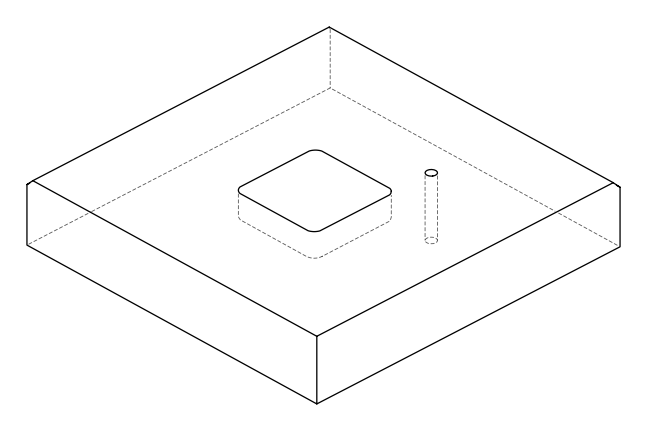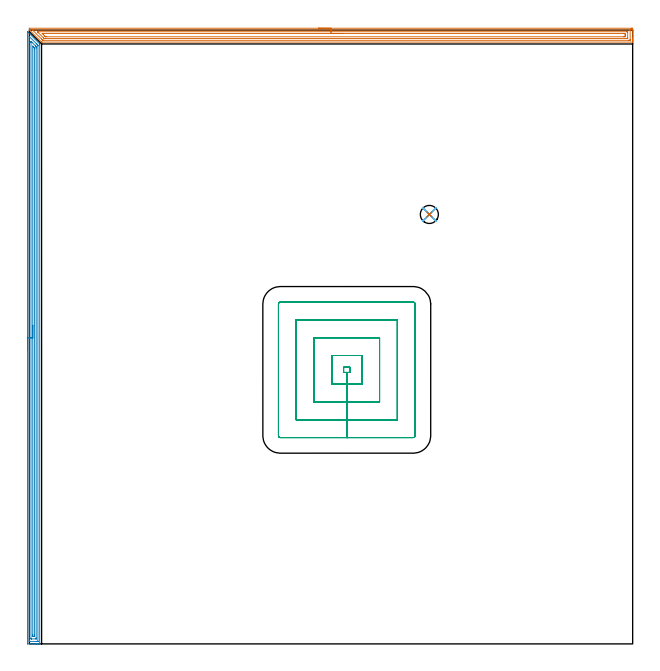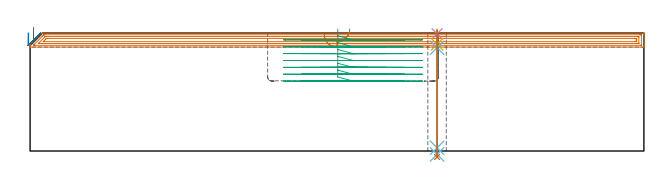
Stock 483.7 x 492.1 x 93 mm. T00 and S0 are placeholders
(PLAN: 7 operations, 5 tool changes, 49.4 min)
(1 AREA_MILL | FG_CHAMFER_SURFACE | UGT0205_001 | 15.62 min | 29791 mm3)
(2 AREA_MILL_1 | FG_CHAMFER_SURFACE_1 | UGT0205_001 | 15.76 min | 23259 mm3)
(3 MILL_RECTANGULAR_POCKET | POCKET_RECTANGULAR_STRAIGHT | NXT0201_007 | Follow Part, ap 6.25, ae 75% | 17.05 min | 673809 mm3)
(4 SPOT_DRILL | STEP1HOLE | NXT0321_9005460120000 | 0.03 min | 40 mm3)
(5 DRILL_BLIND_HOLE_INTO_CENTER | STEP1HOLE | NXT0301_030 | 0.05 min | 181 mm3)
(6 GUN_DRILL_THROUGH_HOLE | STEP1HOLE | UGT0307_001 | 0.45 min | 1652 mm3)
(7 SPADE_DRILL_TO_ENLARGE_THROUGH_HOLE | STEP1HOLE | UGT0306_005 | 0.4 min | 13420 mm3)
(TOOL UGT0205_001 | Chamfer Mill 20 x 3 x 45 deg. | D20 FL50 Z2)
(TOOL NXT0201_007 | ENDMILL 25mm [R216.25-25050GCK54P 1620] | D25 R3 FL54 Z5)
(TOOL NXT0321_9005460120000 | NC Spot Drill, 142deg, 12mm, Carbide, Uncoated | D12 PA142 FL30 Z2)
(TOOL NXT0301_030 | Carbide Drill 5.9mm [860.1-0590-018A1-MM 2214] | D5.9 PA140 FL28 Z2)
(TOOL UGT0307_001 | Gun Drill 5 mm | D5 PA130 FL24 Z1)
(TOOL UGT0306_005 | Spade Drill 14.5mm | D14.5 PA132 FL10 Z2)
(OP 1 AREA_MILL)
G17 G21 G94 G90
T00 M6
G54
G17 G0 G90 X231.85 Y493.6 S1061 M3
G43 Z103. H0
Z91.9
G94 G1 X231.888 Z91.028 F250.
X232.002 Z90.164
X232.191 Z89.312
X232.453 Z88.48
X232.787 Z87.674
X233.19 Z86.9
X233.658 Z86.164
X234.19 Z85.472
X234.779 Z84.829
X235.422 Z84.24
X236.114 Z83.709
X236.85 Z83.24
X237.624 Z82.837
X238.43 Z82.503
X239.262 Z82.241
X240.114 Z82.052
X240.978 Z81.938
X241.85 Z81.9
X482.449
X483.079 Y493.597 Z81.903
X483.693 Y493.592 Z81.906
X483.696 Y493.586 Z81.912
X483.699 Y492.969 Z82.529
X483.7 Y492.347 Z83.15
Y485.814 Z89.68
Y484.374 Z91.122
Y484.026 Z91.47
Y483.329 Z92.171
Y482.992 Z92.508
X483.693 Y482.569 Z92.923
X483.69 Y482.502 Z92.988
X483.526 Y482.5 Z93.
X10.39
X9.805 Y482.499 Z92.983
X9.645 Y482.654 Z92.843
X0.561 Y491.745 Z83.753
X0.356 Y491.954 Z83.543
X0.238 Y492.074 Z83.423
X-0.001 Y492.328 Z83.168
X-0.05 Y492.39 Z83.105
X-0.047 Y492.599 Z82.897
X-0.009 Y493.218 Z82.28
X-0.004 Y493.441 Z82.058
X0.001 Y493.592 Z81.907
X0.114 Y493.6 Z81.9
X241.85
Y492.186 Z83.314
X481.403 Y492.185 Z83.315
X481.626 Y492.181 Z83.319
X481.683 Y492.179 Z83.321
X481.69 Y492.167 Z83.333
X481.696 Y492.132 Z83.368
X481.698 Y492.074 Z83.426
X481.7 Y491.666 Z83.834
X481.699 Y484.512 Z90.988
X481.693 Y484.026 Z91.474
X481.69 Y483.93 Z91.57
X481.514 Y483.92 Z91.58
X481.402 Y483.916 Z91.584
X481.292 Y483.915 Z91.585
X480.51 Y483.914 Z91.586
X11.284 Y483.915 Z91.585
X11.172 Y483.916 Z91.584
X10.95 Y483.921 Z91.579
X10.834 Y483.928 Z91.573
X10.799 Y483.958 Z91.542
X10.727 Y484.026 Z91.474
X10.39 Y484.36 Z91.14
X9.831 Y484.92 Z90.58
X3.242 Y491.514 Z83.986
X2.684 Y492.074 Z83.426
X2.607 Y492.157 Z83.343
X2.593 Y492.173 Z83.327
X2.649 Y492.179 Z83.321
X2.797 Y492.182 Z83.318
X3.019 Y492.185 Z83.315
X3.13 Y492.186 Z83.314
X241.85
Y490.772 Z84.728
X479.02 Y490.771 Z84.729
X479.505 Y490.769 Z84.731
X479.666 Y490.766 Z84.734
X479.685 Y490.765 Z84.735
X479.69 Y490.715 Z84.785
X479.696 Y490.611 Z84.889
X479.699 Y490.481 Z85.019
Y485.814 Z89.686
X479.698 Y485.621 Z89.879
X479.69 Y485.424 Z90.076
X479.678 Y485.335 Z90.165
X479.626 Y485.333 Z90.167
X479.505 Y485.331 Z90.169
X479.096 Y485.329 Z90.171
X12.662
X12.177 Y485.33 Z90.17
X12.016 Y485.332 Z90.168
X11.891 Y485.335 Z90.165
X11.79 Y485.423 Z90.077
X11.388 Y485.814 Z89.686
X11.284 Y485.917 Z89.583
X6.816 Y490.388 Z85.112
X6.526 Y490.681 Z84.819
X6.457 Y490.755 Z84.745
X6.449 Y490.767 Z84.733
X6.451 Y490.768 Z84.732
X6.475 Y490.77 Z84.73
X6.53 Y490.771 Z84.729
X6.816
X241.85 Y490.772 Z84.728
Y489.357 Z86.143
X476.859
X477.675 Y489.35 Z86.15
X477.7 Y488.515 Z86.985
Y488.497 Z87.003
Y487.621 Z87.879
X477.699 Y487.603 Z87.897
X477.677 Y486.75 Z88.75
X476.824 Y486.743 Z88.757
X476.79
X13.964
X13.071 Y486.744 Z88.756
X13.035
X12.935 Y486.749 Z88.751
X12.574 Y487.088 Z88.412
X12.309 Y487.344 Z88.156
X12.177 Y487.473 Z88.027
X11.154 Y488.497 Z87.003
X10.39 Y489.267 Z86.233
X10.35 Y489.314 Z86.186
X10.39 Y489.35 Z86.15
X10.43 Y489.352 Z86.148
X11.284 Y489.357 Z86.143
X11.318
X241.85
X242.722 Z86.181
X243.586 Z86.295
X244.438 Z86.483
X245.27 Z86.746
X246.076 Z87.08
X246.85 Z87.482
X247.586 Z87.951
X248.278 Z88.482
X248.921 Z89.072
X249.51 Z89.715
X250.042 Z90.407
X250.51 Z91.143
X250.913 Z91.917
X251.247 Z92.722
X251.509 Z93.554
X251.698 Z94.406
X251.812 Z95.271
X251.85 Z96.143
G0 Z103.
M5
M2
(OP 2 AREA_MILL_1)
G17 G21 G94 G90
T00 M6
G54
G17 G0 G90 X-1.5 Y235.4 S1061 M3
G43 Z103. H0
Z93.2
G94 G1 Y235.438 Z92.328 F250.
Y235.552 Z91.463
Y235.741 Z90.612
Y236.003 Z89.78
Y236.337 Z88.974
Y236.74 Z88.2
Y237.208 Z87.464
Y237.74 Z86.772
Y238.329 Z86.129
Y238.972 Z85.54
Y239.664 Z85.008
Y240.4 Z84.54
Y241.174 Z84.137
Y241.98 Z83.803
Y242.812 Z83.541
Y243.663 Z83.352
Y244.528 Z83.238
Y245.4 Z83.2
Y490.506
X-1.496 Y490.777 Z83.204
X-1.494 Y490.782 Z83.205
X-1.477 Y490.777 Z83.223
X-1.41 Y490.71 Z83.29
X-1.018 Y490.32 Z83.678
X8.263 Y481.037 Z92.962
X8.297 Y481.004 Z92.987
X8.3 Y480.354 Z93.
Y0.172
X8.297 Y0.009 Z92.988
X8.285 Y0.007 Z92.976
X7.93 Y0. Z92.629
X7.613 Z92.313
X6.934 Z91.629
X5.712 Z90.408
X5.167 Z89.862
X4.556 Z89.251
X-1.291 Y0.001 Z83.406
X-1.492 Y0.01 Z83.206
X-1.499 Y0.211 Z83.199
X-1.5 Y245.4 Z83.2
X-0.086 Z84.614
X-0.085 Y486.78 Z84.615
X-0.084 Y486.866 Z84.616
X-0.081 Y486.908 Z84.619
X-0.08 Y486.916 Z84.62
X-0.074 Y486.912 Z84.626
X0.025 Y486.82 Z84.725
X0.241 Y486.608 Z84.941
X5.602 Y481.248 Z90.302
X6.051 Y480.796 Z90.751
X6.484 Y480.355 Z91.184
X6.879 Y479.928 Z91.579
X6.885 Y479.511 Z91.585
Y479.461
Y2.194
X6.884 Y2.089 Z91.584
X6.881 Y2.037 Z91.581
X6.88 Y2.018 Z91.58
X6.851 Y2.01 Z91.551
X6.449 Y2.002 Z91.149
X6.051 Y2.001 Z90.751
X5.568 Y2. Z90.268
X0.749 Z85.449
X0.264 Y2.002 Z84.964
X0.03 Y2.01 Z84.73
X-0.079 Y2.016 Z84.621
X-0.085 Y2.355 Z84.615
Y2.405
X-0.086 Y245.4 Z84.614
X1.328 Z86.028
X1.329 Y482.141 Z86.029
Y482.448
X1.334 Y483.035 Z86.034
X1.335 Y483.047 Z86.035
X1.358 Y483.035 Z86.058
X1.633 Y482.766 Z86.333
X2.259 Y482.141 Z86.959
X4.94 Y479.461 Z89.64
X5.167 Y479.233 Z89.867
X5.331 Y479.067 Z90.031
X5.413 Y478.981 Z90.113
X5.452 Y478.937 Z90.152
X5.465 Y478.913 Z90.165
X5.466 Y478.875 Z90.166
X5.47 Y478.568 Z90.17
X5.471 Y478.261 Z90.171
Y477.675
Y4.778
X5.468 Y4.192 Z90.168
X5.465 Y4.039 Z90.165
X5.464 Y4.01 Z90.164
X5.42 Y4.006 Z90.12
X5.355 Y4.001 Z90.055
X1.822 Z86.522
X1.633 Y4.004 Z86.333
X1.443 Y4.01 Z86.143
X1.335 Y4.017 Z86.035
X1.332 Y4.089 Z86.032
X1.33 Y4.192 Z86.03
X1.329 Y4.499 Z86.029
X1.328 Y245.4 Z86.028
X2.743 Z87.443
Y479.092
X2.744 Y479.142 Z87.444
X2.746 Y479.177 Z87.446
X2.748 Y479.187 Z87.448
X2.757 Y479.183 Z87.457
X2.963 Y478.983 Z87.663
X3.384 Y478.568 Z88.084
X3.4 Y478.551 Z88.1
X3.834 Y478.111 Z88.534
X4.049 Y477.89 Z88.749
X4.052 Y477.675 Z88.752
X4.057 Y477.011 Z88.757
Y7.101
X4.056 Y6.872 Z88.756
X4.051 Y6.214 Z88.751
X4.04 Y6.01 Z88.74
X3.379 Y6. Z88.079
X2.965 Y6.006 Z87.665
X2.764 Y6.01 Z87.464
X2.75 Y6.122 Z87.45
X2.744 Y6.642 Z87.444
X2.743 Y6.872 Z87.443
Y7.536
Y245.4
Y246.272 Z87.481
Y247.136 Z87.595
Y247.988 Z87.783
Y248.82 Z88.046
Y249.626 Z88.38
Y250.4 Z88.782
Y251.136 Z89.251
Y251.828 Z89.782
Y252.471 Z90.372
Y253.06 Z91.015
Y253.591 Z91.707
Y254.06 Z92.443
Y254.463 Z93.216
Y254.797 Z94.022
Y255.059 Z94.854
Y255.248 Z95.706
Y255.362 Z96.571
Y255.4 Z97.443
G0 Z103.
M5
M2
(OP 3 MILL_RECTANGULAR_POCKET)
G17 G21 G94 G90
T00 M6
G54
G17 G0 G90 X242.45 Y227.502 S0 M3
G43 Z103. H1
Z96.
G94 G1 Y208.15 Z90.814 F250.
X254.5 Z87.586
Y217.65
X257.05 F500.
Y221.75
X251.95
Y217.65
X254.5
Y208.15
X266.55
Y231.25
X242.45
Y208.15
X254.5
Y193.9
X280.8
Y245.5
X228.2
Y193.9
X254.5
Y179.65
X295.05
Y259.75
X213.95
Y179.65
X254.5
Y165.4
X307.7
G3 X309.3 Y167. R1.6
G1 Y272.4
G3 X307.7 Y274. R1.6
G1 X201.3
G3 X199.7 Y272.4 R1.6
G1 Y167.
G3 X201.3 Y165.4 R1.6
G1 X254.5
X255.5
G0 X242.45 Y227.502 Z90.586
G1 Y208.15 Z85.4 F250.
X254.5 Z82.171
Y217.65
X257.05 F500.
Y221.75
X251.95
Y217.65
X254.5
Y208.15
X266.55
Y231.25
X242.45
Y208.15
X254.5
Y193.9
X280.8
Y245.5
X228.2
Y193.9
X254.5
Y179.65
X295.05
Y259.75
X213.95
Y179.65
X254.5
Y165.4
X307.7
G3 X309.3 Y167. R1.6
G1 Y272.4
G3 X307.7 Y274. R1.6
G1 X201.3
G3 X199.7 Y272.4 R1.6
G1 Y167.
G3 X201.3 Y165.4 R1.6
G1 X254.5
X255.5
G0 X242.45 Y227.502 Z85.171
G1 Y208.15 Z79.986 F250.
X254.5 Z76.757
Y217.65
X257.05 F500.
Y221.75
X251.95
Y217.65
X254.5
Y208.15
X266.55
Y231.25
X242.45
Y208.15
X254.5
Y193.9
X280.8
Y245.5
X228.2
Y193.9
X254.5
Y179.65
X295.05
Y259.75
X213.95
Y179.65
X254.5
Y165.4
X307.7
G3 X309.3 Y167. R1.6
G1 Y272.4
G3 X307.7 Y274. R1.6
G1 X201.3
G3 X199.7 Y272.4 R1.6
G1 Y167.
G3 X201.3 Y165.4 R1.6
G1 X254.5
X255.5
G0 X242.45 Y227.502 Z79.757
G1 Y208.15 Z74.572 F250.
X254.5 Z71.343
Y217.65
X257.05 F500.
Y221.75
X251.95
Y217.65
X254.5
Y208.15
X266.55
Y231.25
X242.45
Y208.15
X254.5
Y193.9
X280.8
Y245.5
X228.2
Y193.9
X254.5
Y179.65
X295.05
Y259.75
X213.95
Y179.65
X254.5
Y165.4
X307.7
G3 X309.3 Y167. R1.6
G1 Y272.4
G3 X307.7 Y274. R1.6
G1 X201.3
G3 X199.7 Y272.4 R1.6
G1 Y167.
G3 X201.3 Y165.4 R1.6
G1 X254.5
X255.5
G0 X242.45 Y227.502 Z74.343
G1 Y208.15 Z69.157 F250.
X254.5 Z65.929
Y217.65
X257.05 F500.
Y221.75
X251.95
Y217.65
X254.5
Y208.15
X266.55
Y231.25
X242.45
Y208.15
X254.5
Y193.9
X280.8
Y245.5
X228.2
Y193.9
X254.5
Y179.65
X295.05
Y259.75
X213.95
Y179.65
X254.5
Y165.4
X307.7
G3 X309.3 Y167. R1.6
G1 Y272.4
G3 X307.7 Y274. R1.6
G1 X201.3
G3 X199.7 Y272.4 R1.6
G1 Y167.
G3 X201.3 Y165.4 R1.6
G1 X254.5
X255.5
G0 X242.45 Y227.502 Z68.929
G1 Y208.15 Z63.743 F250.
X254.5 Z60.514
Y217.65
X257.05 F500.
Y221.75
X251.95
Y217.65
X254.5
Y208.15
X266.55
Y231.25
X242.45
Y208.15
X254.5
Y193.9
X280.8
Y245.5
X228.2
Y193.9
X254.5
Y179.65
X295.05
Y259.75
X213.95
Y179.65
X254.5
Y165.4
X307.7
G3 X309.3 Y167. R1.6
G1 Y272.4
G3 X307.7 Y274. R1.6
G1 X201.3
G3 X199.7 Y272.4 R1.6
G1 Y167.
G3 X201.3 Y165.4 R1.6
G1 X254.5
X255.5
G0 X242.45 Y227.502 Z63.514
G1 Y208.15 Z58.329 F250.
X254.5 Z55.1
Y217.65
X257.05 F500.
Y221.75
X251.95
Y217.65
X254.5
Y208.15
X266.55
Y231.25
X242.45
Y208.15
X254.5
Y193.9
X280.8
Y245.5
X228.2
Y193.9
X254.5
Y179.65
X295.05
Y259.75
X213.95
Y179.65
X254.5
Y165.4
X307.7
G3 X309.3 Y167. R1.6
G1 Y272.4
G3 X307.7 Y274. R1.6
G1 X201.3
G3 X199.7 Y272.4 R1.6
G1 Y167.
G3 X201.3 Y165.4 R1.6
G1 X254.5
X255.5
G0 Z103.
M5
M2
(OP 4 SPOT_DRILL)
G17 G21 G94 G90
T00 M6
G54
G17 G0 G90 X320.7 Y344.3 S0 M3
G43 Z103. H0
G94 G81 G98 Z92.367 F250. R96.
G80
M5
M2
(OP 5 DRILL_BLIND_HOLE_INTO_CENTER)
G17 G21 G94 G90
T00 M6
G54
G17 G0 G90 X320.7 Y344.3 S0 M3
G43 Z103. H1
G94 G81 G98 Z84.15 F250. R95.
G80
M5
M2
(OP 6 GUN_DRILL_THROUGH_HOLE)
G17 G21 G94 G90
T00 M6
G54
G17 G0 G90 X320.7 Y344.3 M8
G43 Z103. H0
Z92.777
S716 M3
G94 G1 Z81.394 F125. M26
G4 X.084
Z2.5 F250.
G4 X.084
Z-2.666 F125.
G4 X.084
M5
M9
G0 Z92.777
Z103.
M2
(OP 7 SPADE_DRILL_TO_ENLARGE_THROUGH_HOLE)
G17 G21 G94 G90
T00 M6
G54
G17 G0 G90 X320.7 Y344.3 S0 M3
G43 Z103. H0
G94 G73 G98 Z-4.728 F250. Q13.961 R95.
G80
M5
M2
